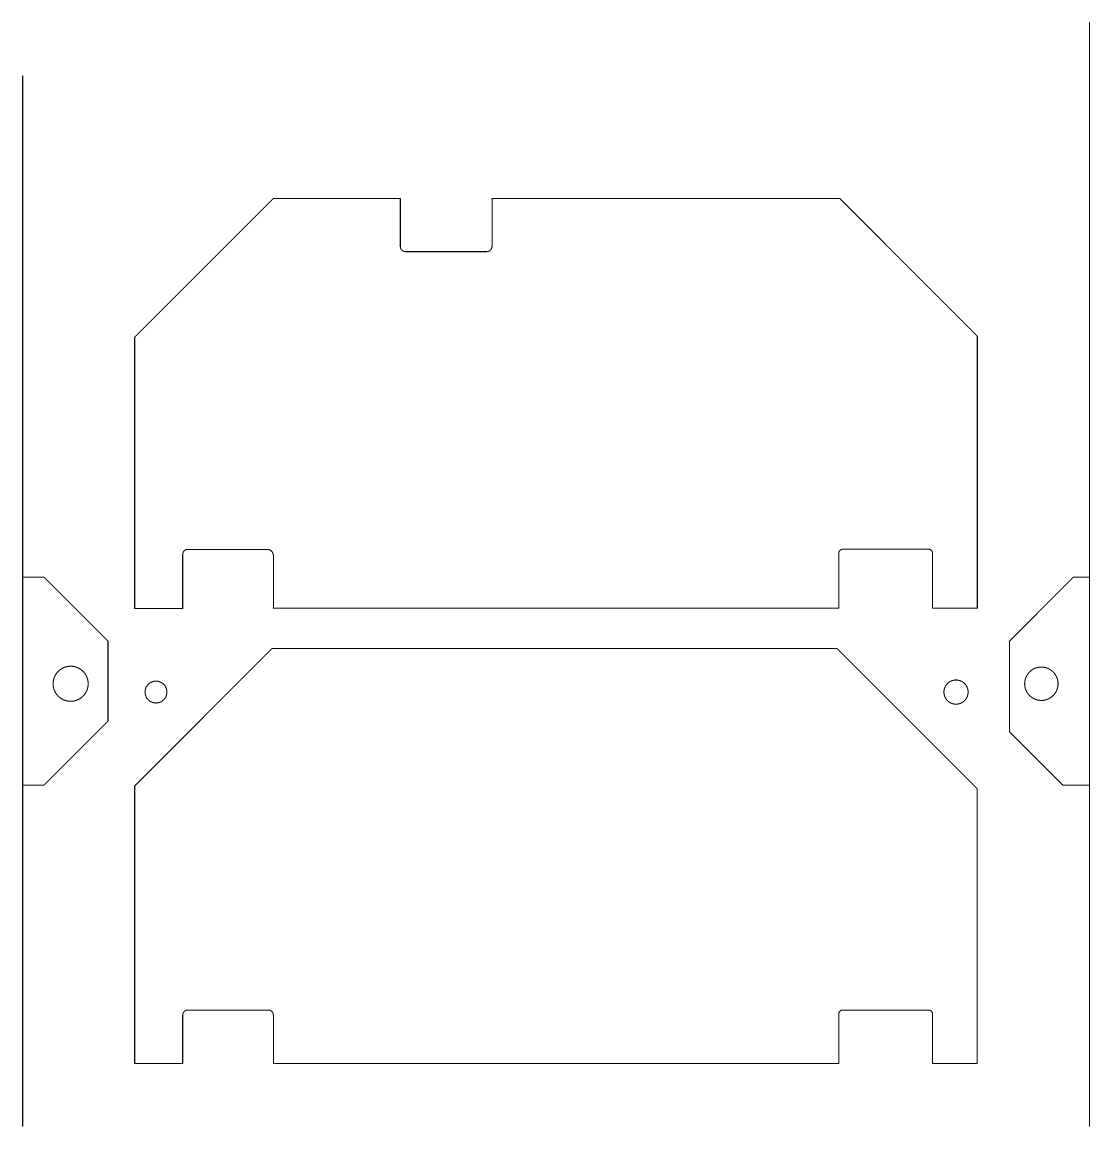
# Model space of a CAD drawing. Header units: millimetres. Extents: x 46 to 146, y 82 to 186.
import ezdxf

# ---------------------------------------------------------------- set-up
doc = ezdxf.new("R2010")
doc.units = ezdxf.units.MM
doc.layers.add('Mechanical24', color=56, linetype='Continuous')

msp = doc.modelspace()

# ---------------------------------------------------------------- linework, layer by layer
at = {"layer": 'Mechanical24', "const_width": 0.1}
for points in [[(146.33, 82.33), (146.33, 185.83)], [(46.33, 82.33), (46.33, 180.83)], [(58.33, 157.83), (69.83, 169.33)], [(69.83, 169.33), (71.13, 169.33)], [(71.13, 169.33), (81.73, 169.33)], [(81.73, 164.85), (81.73, 169.33)], [(90.33, 164.85), (90.33, 169.33)], [(90.33, 169.33), (101.03, 169.33)], [(101.03, 169.33), (112.13, 169.33)], [(112.13, 169.33), (121.63, 169.33)], [(121.63, 169.33), (122.93, 169.33)], [(122.93, 169.33), (135.82, 156.43)], [(82.23, 164.35), (89.83, 164.35)], [(56.83, 156.33), (58.33, 157.83)], [(135.82, 130.93), (135.82, 156.43)], [(56.83, 130.88), (56.83, 156.33)], [(61.33, 130.88), (61.33, 135.95)], [(61.8, 136.43), (69.25, 136.43)], [(69.83, 130.93), (69.83, 135.85)], [(122.83, 130.93), (122.83, 136.05)], [(123.23, 136.45), (131.23, 136.45)], [(131.63, 130.93), (131.63, 136.05)], [(46.33, 133.83), (48.33, 133.83)], [(48.33, 133.83), (54.33, 127.82)], [(138.83, 127.82), (144.83, 133.83)], [(144.83, 133.83), (146.33, 133.83)], [(56.83, 130.88), (61.33, 130.88)], [(69.83, 130.93), (98.13, 130.93)], [(98.13, 130.93), (121.83, 130.93)], [(121.83, 130.93), (122.83, 130.93)], [(131.63, 130.93), (135.73, 130.93)], [(135.73, 130.93), (135.82, 130.93)], [(54.33, 120.33), (54.33, 127.82)], [(138.83, 120.33), (138.83, 127.82)], [(56.83, 114.25), (69.7, 127.13)], [(69.7, 127.13), (122.68, 127.13)], [(122.68, 127.13), (135.8, 114)], [(48.33, 114.33), (54.33, 120.33)], [(138.83, 119.33), (138.83, 120.33)], [(138.83, 119.33), (143.83, 114.33)], [(46.33, 114.33), (48.33, 114.33)], [(56.83, 114.23), (56.83, 114.25)], [(56.83, 88.23), (56.83, 114.23)], [(135.8, 88.23), (135.8, 114)], [(143.83, 114.33), (146.33, 114.33)], [(61.8, 93.23), (69.35, 93.23)], [(123.2, 93.23), (131.25, 93.23)], [(61.33, 92.17), (61.33, 92.75)], [(61.33, 89.28), (61.33, 92.17)], [(69.83, 88.23), (69.83, 92.75)], [(122.83, 88.23), (122.83, 92.85)], [(131.63, 88.23), (131.63, 92.85)], [(61.33, 88.23), (61.33, 89.28)], [(56.83, 88.23), (61.33, 88.23)], [(69.83, 88.23), (122.83, 88.23)], [(131.63, 88.23), (135.23, 88.23)], [(135.23, 88.23), (135.8, 88.23)]]:
    msp.add_lwpolyline(points, dxfattribs=at)
at = {"layer": 'Mechanical24'}
for points, const_width in [([(146.3, 185.83, 1), (146.35, 185.83, 1)], 0.05), ([(146.29, 185.83, 1), (146.31, 185.83, 1)], 0.025), ([(146.29, 185.83, 1), (146.31, 185.83, 1)], 0.025), ([(146.34, 185.83, 1), (146.36, 185.83, 1)], 0.025), ([(146.34, 185.83, 1), (146.36, 185.83, 1)], 0.025), ([(46.3, 180.83, 1), (46.35, 180.83, 1)], 0.05), ([(46.29, 180.83, 1), (46.31, 180.83, 1)], 0.025), ([(46.29, 180.83, 1), (46.31, 180.83, 1)], 0.025), ([(46.34, 180.83, 1), (46.36, 180.83, 1)], 0.025), ([(46.34, 180.83, 1), (46.36, 180.83, 1)], 0.025), ([(69.8, 169.33, 1), (69.85, 169.33, 1)], 0.05), ([(69.8, 169.33, 1), (69.85, 169.33, 1)], 0.05), ([(69.79, 169.33, 1), (69.81, 169.33, 1)], 0.025), ([(69.79, 169.33, 1), (69.81, 169.33, 1)], 0.025), ([(69.79, 169.33, 1), (69.81, 169.33, 1)], 0.025), ([(69.79, 169.33, 1), (69.81, 169.33, 1)], 0.025), ([(69.84, 169.33, 1), (69.86, 169.33, 1)], 0.025), ([(69.84, 169.33, 1), (69.86, 169.33, 1)], 0.025), ([(69.84, 169.33, 1), (69.86, 169.33, 1)], 0.025), ([(69.84, 169.33, 1), (69.86, 169.33, 1)], 0.025), ([(71.1, 169.33, 1), (71.15, 169.33, 1)], 0.05), ([(71.1, 169.33, 1), (71.15, 169.33, 1)], 0.05), ([(71.09, 169.33, 1), (71.11, 169.33, 1)], 0.025), ([(71.09, 169.33, 1), (71.11, 169.33, 1)], 0.025), ([(71.09, 169.33, 1), (71.11, 169.33, 1)], 0.025), ([(71.09, 169.33, 1), (71.11, 169.33, 1)], 0.025), ([(71.14, 169.33, 1), (71.16, 169.33, 1)], 0.025), ([(71.14, 169.33, 1), (71.16, 169.33, 1)], 0.025), ([(71.14, 169.33, 1), (71.16, 169.33, 1)], 0.025), ([(71.14, 169.33, 1), (71.16, 169.33, 1)], 0.025), ([(81.7, 169.33, 1), (81.75, 169.33, 1)], 0.05), ([(81.7, 169.33, 1), (81.75, 169.33, 1)], 0.05), ([(81.69, 169.33, 1), (81.71, 169.33, 1)], 0.025), ([(81.69, 169.33, 1), (81.71, 169.33, 1)], 0.025), ([(81.69, 169.33, 1), (81.71, 169.33, 1)], 0.025), ([(81.69, 169.33, 1), (81.71, 169.33, 1)], 0.025), ([(81.74, 169.33, 1), (81.76, 169.33, 1)], 0.025), ([(81.74, 169.33, 1), (81.76, 169.33, 1)], 0.025), ([(81.74, 169.33, 1), (81.76, 169.33, 1)], 0.025), ([(81.74, 169.33, 1), (81.76, 169.33, 1)], 0.025), ([(90.3, 169.33, 1), (90.35, 169.33, 1)], 0.05), ([(90.3, 169.33, 1), (90.35, 169.33, 1)], 0.05), ([(90.29, 169.33, 1), (90.31, 169.33, 1)], 0.025), ([(90.29, 169.33, 1), (90.31, 169.33, 1)], 0.025), ([(90.29, 169.33, 1), (90.31, 169.33, 1)], 0.025), ([(90.29, 169.33, 1), (90.31, 169.33, 1)], 0.025), ([(90.34, 169.33, 1), (90.36, 169.33, 1)], 0.025), ([(90.34, 169.33, 1), (90.36, 169.33, 1)], 0.025), ([(90.34, 169.33, 1), (90.36, 169.33, 1)], 0.025), ([(90.34, 169.33, 1), (90.36, 169.33, 1)], 0.025), ([(101, 169.33, 1), (101.05, 169.33, 1)], 0.05), ([(101, 169.33, 1), (101.05, 169.33, 1)], 0.05), ([(100.99, 169.33, 1), (101.01, 169.33, 1)], 0.025), ([(100.99, 169.33, 1), (101.01, 169.33, 1)], 0.025), ([(100.99, 169.33, 1), (101.01, 169.33, 1)], 0.025), ([(100.99, 169.33, 1), (101.01, 169.33, 1)], 0.025), ([(101.04, 169.33, 1), (101.06, 169.33, 1)], 0.025), ([(101.04, 169.33, 1), (101.06, 169.33, 1)], 0.025), ([(101.04, 169.33, 1), (101.06, 169.33, 1)], 0.025), ([(101.04, 169.33, 1), (101.06, 169.33, 1)], 0.025), ([(112.1, 169.33, 1), (112.15, 169.33, 1)], 0.05), ([(112.1, 169.33, 1), (112.15, 169.33, 1)], 0.05), ([(112.09, 169.33, 1), (112.11, 169.33, 1)], 0.025), ([(112.09, 169.33, 1), (112.11, 169.33, 1)], 0.025), ([(112.09, 169.33, 1), (112.11, 169.33, 1)], 0.025), ([(112.09, 169.33, 1), (112.11, 169.33, 1)], 0.025), ([(112.14, 169.33, 1), (112.16, 169.33, 1)], 0.025), ([(112.14, 169.33, 1), (112.16, 169.33, 1)], 0.025), ([(112.14, 169.33, 1), (112.16, 169.33, 1)], 0.025), ([(112.14, 169.33, 1), (112.16, 169.33, 1)], 0.025), ([(121.6, 169.33, 1), (121.65, 169.33, 1)], 0.05), ([(121.6, 169.33, 1), (121.65, 169.33, 1)], 0.05), ([(121.59, 169.33, 1), (121.61, 169.33, 1)], 0.025), ([(121.59, 169.33, 1), (121.61, 169.33, 1)], 0.025), ([(121.59, 169.33, 1), (121.61, 169.33, 1)], 0.025), ([(121.59, 169.33, 1), (121.61, 169.33, 1)], 0.025), ([(121.64, 169.33, 1), (121.66, 169.33, 1)], 0.025), ([(121.64, 169.33, 1), (121.66, 169.33, 1)], 0.025), ([(121.64, 169.33, 1), (121.66, 169.33, 1)], 0.025), ([(121.64, 169.33, 1), (121.66, 169.33, 1)], 0.025), ([(122.9, 169.33, 1), (122.95, 169.33, 1)], 0.05), ([(122.9, 169.33, 1), (122.95, 169.33, 1)], 0.05), ([(122.89, 169.33, 1), (122.91, 169.33, 1)], 0.025), ([(122.89, 169.33, 1), (122.91, 169.33, 1)], 0.025), ([(122.89, 169.33, 1), (122.91, 169.33, 1)], 0.025), ([(122.89, 169.33, 1), (122.91, 169.33, 1)], 0.025), ([(122.94, 169.33, 1), (122.96, 169.33, 1)], 0.025), ([(122.94, 169.33, 1), (122.96, 169.33, 1)], 0.025), ([(122.94, 169.33, 1), (122.96, 169.33, 1)], 0.025), ([(122.94, 169.33, 1), (122.96, 169.33, 1)], 0.025), ([(81.7, 164.85, 1), (81.75, 164.85, 1)], 0.05), ([(81.7, 164.85, 1), (81.75, 164.85, 1)], 0.05), ([(90.3, 164.85, 1), (90.35, 164.85, 1)], 0.05), ([(90.3, 164.85, 1), (90.35, 164.85, 1)], 0.05), ([(82.2, 164.35, 1), (82.25, 164.35, 1)], 0.05), ([(82.2, 164.35, 1), (82.25, 164.35, 1)], 0.05), ([(89.8, 164.35, 1), (89.85, 164.35, 1)], 0.05), ([(89.8, 164.35, 1), (89.85, 164.35, 1)], 0.05), ([(58.3, 157.83, 1), (58.35, 157.83, 1)], 0.05), ([(58.3, 157.83, 1), (58.35, 157.83, 1)], 0.05), ([(58.29, 157.83, 1), (58.31, 157.83, 1)], 0.025), ([(58.29, 157.83, 1), (58.31, 157.83, 1)], 0.025), ([(58.29, 157.83, 1), (58.31, 157.83, 1)], 0.025), ([(58.29, 157.83, 1), (58.31, 157.83, 1)], 0.025), ([(58.34, 157.83, 1), (58.36, 157.83, 1)], 0.025), ([(58.34, 157.83, 1), (58.36, 157.83, 1)], 0.025), ([(58.34, 157.83, 1), (58.36, 157.83, 1)], 0.025), ([(58.34, 157.83, 1), (58.36, 157.83, 1)], 0.025), ([(135.8, 156.43, 1), (135.85, 156.43, 1)], 0.05), ([(135.8, 156.43, 1), (135.85, 156.43, 1)], 0.05), ([(135.79, 156.43, 1), (135.81, 156.43, 1)], 0.025), ([(135.79, 156.43, 1), (135.81, 156.43, 1)], 0.025), ([(135.79, 156.43, 1), (135.81, 156.43, 1)], 0.025), ([(135.79, 156.43, 1), (135.81, 156.43, 1)], 0.025), ([(135.84, 156.43, 1), (135.86, 156.43, 1)], 0.025), ([(135.84, 156.43, 1), (135.86, 156.43, 1)], 0.025), ([(135.84, 156.43, 1), (135.86, 156.43, 1)], 0.025), ([(135.84, 156.43, 1), (135.86, 156.43, 1)], 0.025), ([(56.8, 156.33, 1), (56.85, 156.33, 1)], 0.05), ([(56.8, 156.33, 1), (56.85, 156.33, 1)], 0.05), ([(56.79, 156.33, 1), (56.81, 156.33, 1)], 0.025), ([(56.79, 156.33, 1), (56.81, 156.33, 1)], 0.025), ([(56.79, 156.33, 1), (56.81, 156.33, 1)], 0.025), ([(56.79, 156.33, 1), (56.81, 156.33, 1)], 0.025), ([(56.84, 156.33, 1), (56.86, 156.33, 1)], 0.025), ([(56.84, 156.33, 1), (56.86, 156.33, 1)], 0.025), ([(56.84, 156.33, 1), (56.86, 156.33, 1)], 0.025), ([(56.84, 156.33, 1), (56.86, 156.33, 1)], 0.025), ([(61.3, 135.95, 1), (61.35, 135.95, 1)], 0.05), ([(61.3, 135.95, 1), (61.35, 135.95, 1)], 0.05), ([(61.78, 136.43, 1), (61.83, 136.43, 1)], 0.05), ([(61.78, 136.43, 1), (61.83, 136.43, 1)], 0.05), ([(69.23, 136.43, 1), (69.27, 136.43, 1)], 0.05), ([(69.23, 136.43, 1), (69.27, 136.43, 1)], 0.05), ([(69.8, 135.85, 1), (69.85, 135.85, 1)], 0.05), ([(69.8, 135.85, 1), (69.85, 135.85, 1)], 0.05), ([(122.8, 136.05, 1), (122.85, 136.05, 1)], 0.05), ([(122.8, 136.05, 1), (122.85, 136.05, 1)], 0.05), ([(123.2, 136.45, 1), (123.25, 136.45, 1)], 0.05), ([(123.2, 136.45, 1), (123.25, 136.45, 1)], 0.05), ([(131.2, 136.45, 1), (131.25, 136.45, 1)], 0.05), ([(131.2, 136.45, 1), (131.25, 136.45, 1)], 0.05), ([(131.6, 136.05, 1), (131.65, 136.05, 1)], 0.05), ([(131.6, 136.05, 1), (131.65, 136.05, 1)], 0.05), ([(46.3, 133.83, 1), (46.35, 133.83, 1)], 0.05), ([(46.29, 133.83, 1), (46.31, 133.83, 1)], 0.025), ([(46.29, 133.83, 1), (46.31, 133.83, 1)], 0.025), ([(46.34, 133.83, 1), (46.36, 133.83, 1)], 0.025), ([(46.34, 133.83, 1), (46.36, 133.83, 1)], 0.025), ([(48.3, 133.83, 1), (48.35, 133.83, 1)], 0.05), ([(48.3, 133.83, 1), (48.35, 133.83, 1)], 0.05), ([(48.29, 133.83, 1), (48.31, 133.83, 1)], 0.025), ([(48.29, 133.83, 1), (48.31, 133.83, 1)], 0.025), ([(48.29, 133.83, 1), (48.31, 133.83, 1)], 0.025), ([(48.29, 133.83, 1), (48.31, 133.83, 1)], 0.025), ([(48.34, 133.83, 1), (48.36, 133.83, 1)], 0.025), ([(48.34, 133.83, 1), (48.36, 133.83, 1)], 0.025), ([(48.34, 133.83, 1), (48.36, 133.83, 1)], 0.025), ([(48.34, 133.83, 1), (48.36, 133.83, 1)], 0.025), ([(144.8, 133.83, 1), (144.85, 133.83, 1)], 0.05), ([(144.8, 133.83, 1), (144.85, 133.83, 1)], 0.05), ([(144.79, 133.83, 1), (144.81, 133.83, 1)], 0.025), ([(144.79, 133.83, 1), (144.81, 133.83, 1)], 0.025), ([(144.79, 133.83, 1), (144.81, 133.83, 1)], 0.025), ([(144.79, 133.83, 1), (144.81, 133.83, 1)], 0.025), ([(144.84, 133.83, 1), (144.86, 133.83, 1)], 0.025), ([(144.84, 133.83, 1), (144.86, 133.83, 1)], 0.025), ([(144.84, 133.83, 1), (144.86, 133.83, 1)], 0.025), ([(144.84, 133.83, 1), (144.86, 133.83, 1)], 0.025), ([(146.3, 133.83, 1), (146.35, 133.83, 1)], 0.05), ([(146.29, 133.83, 1), (146.31, 133.83, 1)], 0.025), ([(146.29, 133.83, 1), (146.31, 133.83, 1)], 0.025), ([(146.34, 133.83, 1), (146.36, 133.83, 1)], 0.025), ([(146.34, 133.83, 1), (146.36, 133.83, 1)], 0.025), ([(56.8, 130.88, 1), (56.85, 130.88, 1)], 0.05), ([(56.8, 130.88, 1), (56.85, 130.88, 1)], 0.05), ([(56.79, 130.88, 1), (56.81, 130.88, 1)], 0.025), ([(56.79, 130.88, 1), (56.81, 130.88, 1)], 0.025), ([(56.79, 130.88, 1), (56.81, 130.88, 1)], 0.025), ([(56.79, 130.88, 1), (56.81, 130.88, 1)], 0.025), ([(56.84, 130.88, 1), (56.86, 130.88, 1)], 0.025), ([(56.84, 130.88, 1), (56.86, 130.88, 1)], 0.025), ([(56.84, 130.88, 1), (56.86, 130.88, 1)], 0.025), ([(56.84, 130.88, 1), (56.86, 130.88, 1)], 0.025), ([(61.3, 130.88, 1), (61.35, 130.88, 1)], 0.05), ([(61.3, 130.88, 1), (61.35, 130.88, 1)], 0.05), ([(61.29, 130.88, 1), (61.31, 130.88, 1)], 0.025), ([(61.29, 130.88, 1), (61.31, 130.88, 1)], 0.025), ([(61.29, 130.88, 1), (61.31, 130.88, 1)], 0.025), ([(61.29, 130.88, 1), (61.31, 130.88, 1)], 0.025), ([(61.34, 130.88, 1), (61.36, 130.88, 1)], 0.025), ([(61.34, 130.88, 1), (61.36, 130.88, 1)], 0.025), ([(61.34, 130.88, 1), (61.36, 130.88, 1)], 0.025), ([(61.34, 130.88, 1), (61.36, 130.88, 1)], 0.025), ([(69.8, 130.93, 1), (69.85, 130.93, 1)], 0.05), ([(69.8, 130.93, 1), (69.85, 130.93, 1)], 0.05), ([(69.79, 130.93, 1), (69.81, 130.93, 1)], 0.025), ([(69.79, 130.93, 1), (69.81, 130.93, 1)], 0.025), ([(69.79, 130.93, 1), (69.81, 130.93, 1)], 0.025), ([(69.79, 130.93, 1), (69.81, 130.93, 1)], 0.025), ([(69.84, 130.93, 1), (69.86, 130.93, 1)], 0.025), ([(69.84, 130.93, 1), (69.86, 130.93, 1)], 0.025), ([(69.84, 130.93, 1), (69.86, 130.93, 1)], 0.025), ([(69.84, 130.93, 1), (69.86, 130.93, 1)], 0.025), ([(98.1, 130.93, 1), (98.15, 130.93, 1)], 0.05), ([(98.1, 130.93, 1), (98.15, 130.93, 1)], 0.05), ([(98.09, 130.93, 1), (98.11, 130.93, 1)], 0.025), ([(98.09, 130.93, 1), (98.11, 130.93, 1)], 0.025), ([(98.09, 130.93, 1), (98.11, 130.93, 1)], 0.025), ([(98.09, 130.93, 1), (98.11, 130.93, 1)], 0.025), ([(98.14, 130.93, 1), (98.16, 130.93, 1)], 0.025), ([(98.14, 130.93, 1), (98.16, 130.93, 1)], 0.025), ([(98.14, 130.93, 1), (98.16, 130.93, 1)], 0.025), ([(98.14, 130.93, 1), (98.16, 130.93, 1)], 0.025), ([(121.8, 130.93, 1), (121.85, 130.93, 1)], 0.05), ([(121.8, 130.93, 1), (121.85, 130.93, 1)], 0.05), ([(121.79, 130.93, 1), (121.81, 130.93, 1)], 0.025), ([(121.79, 130.93, 1), (121.81, 130.93, 1)], 0.025), ([(121.79, 130.93, 1), (121.81, 130.93, 1)], 0.025), ([(121.79, 130.93, 1), (121.81, 130.93, 1)], 0.025), ([(121.84, 130.93, 1), (121.86, 130.93, 1)], 0.025), ([(121.84, 130.93, 1), (121.86, 130.93, 1)], 0.025), ([(121.84, 130.93, 1), (121.86, 130.93, 1)], 0.025), ([(121.84, 130.93, 1), (121.86, 130.93, 1)], 0.025), ([(122.8, 130.93, 1), (122.85, 130.93, 1)], 0.05), ([(122.8, 130.93, 1), (122.85, 130.93, 1)], 0.05), ([(122.79, 130.93, 1), (122.81, 130.93, 1)], 0.025), ([(122.79, 130.93, 1), (122.81, 130.93, 1)], 0.025), ([(122.79, 130.93, 1), (122.81, 130.93, 1)], 0.025), ([(122.79, 130.93, 1), (122.81, 130.93, 1)], 0.025), ([(122.84, 130.93, 1), (122.86, 130.93, 1)], 0.025), ([(122.84, 130.93, 1), (122.86, 130.93, 1)], 0.025), ([(122.84, 130.93, 1), (122.86, 130.93, 1)], 0.025), ([(122.84, 130.93, 1), (122.86, 130.93, 1)], 0.025), ([(131.6, 130.93, 1), (131.65, 130.93, 1)], 0.05), ([(131.6, 130.93, 1), (131.65, 130.93, 1)], 0.05), ([(131.59, 130.93, 1), (131.61, 130.93, 1)], 0.025), ([(131.59, 130.93, 1), (131.61, 130.93, 1)], 0.025), ([(131.59, 130.93, 1), (131.61, 130.93, 1)], 0.025), ([(131.59, 130.93, 1), (131.61, 130.93, 1)], 0.025), ([(131.64, 130.93, 1), (131.66, 130.93, 1)], 0.025), ([(131.64, 130.93, 1), (131.66, 130.93, 1)], 0.025), ([(131.64, 130.93, 1), (131.66, 130.93, 1)], 0.025), ([(131.64, 130.93, 1), (131.66, 130.93, 1)], 0.025), ([(135.7, 130.93, 1), (135.75, 130.93, 1)], 0.05), ([(135.7, 130.93, 1), (135.75, 130.93, 1)], 0.05), ([(135.69, 130.93, 1), (135.71, 130.93, 1)], 0.025), ([(135.69, 130.93, 1), (135.71, 130.93, 1)], 0.025), ([(135.69, 130.93, 1), (135.71, 130.93, 1)], 0.025), ([(135.69, 130.93, 1), (135.71, 130.93, 1)], 0.025), ([(135.74, 130.93, 1), (135.76, 130.93, 1)], 0.025), ([(135.74, 130.93, 1), (135.76, 130.93, 1)], 0.025), ([(135.74, 130.93, 1), (135.76, 130.93, 1)], 0.025), ([(135.74, 130.93, 1), (135.76, 130.93, 1)], 0.025), ([(135.8, 130.93, 1), (135.85, 130.93, 1)], 0.05), ([(135.8, 130.93, 1), (135.85, 130.93, 1)], 0.05), ([(135.79, 130.93, 1), (135.81, 130.93, 1)], 0.025), ([(135.79, 130.93, 1), (135.81, 130.93, 1)], 0.025), ([(135.79, 130.93, 1), (135.81, 130.93, 1)], 0.025), ([(135.79, 130.93, 1), (135.81, 130.93, 1)], 0.025), ([(135.84, 130.93, 1), (135.86, 130.93, 1)], 0.025), ([(135.84, 130.93, 1), (135.86, 130.93, 1)], 0.025), ([(135.84, 130.93, 1), (135.86, 130.93, 1)], 0.025), ([(135.84, 130.93, 1), (135.86, 130.93, 1)], 0.025), ([(54.3, 127.82, 1), (54.35, 127.82, 1)], 0.05), ([(54.3, 127.82, 1), (54.35, 127.82, 1)], 0.05), ([(54.29, 127.82, 1), (54.31, 127.82, 1)], 0.025), ([(54.29, 127.82, 1), (54.31, 127.82, 1)], 0.025), ([(54.29, 127.82, 1), (54.31, 127.82, 1)], 0.025), ([(54.29, 127.82, 1), (54.31, 127.82, 1)], 0.025), ([(54.34, 127.82, 1), (54.36, 127.82, 1)], 0.025), ([(54.34, 127.82, 1), (54.36, 127.82, 1)], 0.025), ([(54.34, 127.82, 1), (54.36, 127.82, 1)], 0.025), ([(54.34, 127.82, 1), (54.36, 127.82, 1)], 0.025), ([(138.8, 127.82, 1), (138.85, 127.82, 1)], 0.05), ([(138.8, 127.82, 1), (138.85, 127.82, 1)], 0.05), ([(138.79, 127.82, 1), (138.81, 127.82, 1)], 0.025), ([(138.79, 127.82, 1), (138.81, 127.82, 1)], 0.025), ([(138.79, 127.82, 1), (138.81, 127.82, 1)], 0.025), ([(138.79, 127.82, 1), (138.81, 127.82, 1)], 0.025), ([(138.84, 127.82, 1), (138.86, 127.82, 1)], 0.025), ([(138.84, 127.82, 1), (138.86, 127.82, 1)], 0.025), ([(138.84, 127.82, 1), (138.86, 127.82, 1)], 0.025), ([(138.84, 127.82, 1), (138.86, 127.82, 1)], 0.025), ([(69.68, 127.13, 1), (69.72, 127.13, 1)], 0.05), ([(69.68, 127.13, 1), (69.72, 127.13, 1)], 0.05), ([(69.66, 127.13, 1), (69.69, 127.13, 1)], 0.025), ([(69.66, 127.13, 1), (69.69, 127.13, 1)], 0.025), ([(69.66, 127.13, 1), (69.69, 127.13, 1)], 0.025), ([(69.66, 127.13, 1), (69.69, 127.13, 1)], 0.025), ([(69.71, 127.13, 1), (69.74, 127.13, 1)], 0.025), ([(69.71, 127.13, 1), (69.74, 127.13, 1)], 0.025), ([(69.71, 127.13, 1), (69.74, 127.13, 1)], 0.025), ([(69.71, 127.13, 1), (69.74, 127.13, 1)], 0.025), ([(122.65, 127.13, 1), (122.7, 127.13, 1)], 0.05), ([(122.65, 127.13, 1), (122.7, 127.13, 1)], 0.05), ([(122.64, 127.13, 1), (122.66, 127.13, 1)], 0.025), ([(122.64, 127.13, 1), (122.66, 127.13, 1)], 0.025), ([(122.64, 127.13, 1), (122.66, 127.13, 1)], 0.025), ([(122.64, 127.13, 1), (122.66, 127.13, 1)], 0.025), ([(122.69, 127.13, 1), (122.71, 127.13, 1)], 0.025), ([(122.69, 127.13, 1), (122.71, 127.13, 1)], 0.025), ([(122.69, 127.13, 1), (122.71, 127.13, 1)], 0.025), ([(122.69, 127.13, 1), (122.71, 127.13, 1)], 0.025), ([(52.47, 123.83, 1), (49.18, 123.83, 1)], 0.1), ([(143.39, 123.83, 1), (140.26, 123.83, 1)], 0.1), ([(49.16, 123.83, 1), (49.21, 123.83, 1)], 0.05), ([(52.44, 123.83, 1), (52.49, 123.83, 1)], 0.05), ([(59.85, 123.05, 1), (57.8, 123.05, 1)], 0.1), ([(134.96, 123.05, 1), (132.69, 123.05, 1)], 0.1), ([(140.23, 123.83, 1), (140.28, 123.83, 1)], 0.05), ([(143.37, 123.83, 1), (143.42, 123.83, 1)], 0.05), ([(57.77, 123.05, 1), (57.82, 123.05, 1)], 0.05), ([(59.83, 123.05, 1), (59.88, 123.05, 1)], 0.05), ([(132.67, 123.05, 1), (132.72, 123.05, 1)], 0.05), ([(134.93, 123.05, 1), (134.98, 123.05, 1)], 0.05), ([(54.3, 120.33, 1), (54.35, 120.33, 1)], 0.05), ([(54.3, 120.33, 1), (54.35, 120.33, 1)], 0.05), ([(54.29, 120.33, 1), (54.31, 120.33, 1)], 0.025), ([(54.29, 120.33, 1), (54.31, 120.33, 1)], 0.025), ([(54.29, 120.33, 1), (54.31, 120.33, 1)], 0.025), ([(54.29, 120.33, 1), (54.31, 120.33, 1)], 0.025), ([(54.34, 120.33, 1), (54.36, 120.33, 1)], 0.025), ([(54.34, 120.33, 1), (54.36, 120.33, 1)], 0.025), ([(54.34, 120.33, 1), (54.36, 120.33, 1)], 0.025), ([(54.34, 120.33, 1), (54.36, 120.33, 1)], 0.025), ([(138.8, 120.33, 1), (138.85, 120.33, 1)], 0.05), ([(138.8, 120.33, 1), (138.85, 120.33, 1)], 0.05), ([(138.79, 120.33, 1), (138.81, 120.33, 1)], 0.025), ([(138.79, 120.33, 1), (138.81, 120.33, 1)], 0.025), ([(138.79, 120.33, 1), (138.81, 120.33, 1)], 0.025), ([(138.79, 120.33, 1), (138.81, 120.33, 1)], 0.025), ([(138.84, 120.33, 1), (138.86, 120.33, 1)], 0.025), ([(138.84, 120.33, 1), (138.86, 120.33, 1)], 0.025), ([(138.84, 120.33, 1), (138.86, 120.33, 1)], 0.025), ([(138.84, 120.33, 1), (138.86, 120.33, 1)], 0.025), ([(138.8, 119.33, 1), (138.85, 119.33, 1)], 0.05), ([(138.8, 119.33, 1), (138.85, 119.33, 1)], 0.05), ([(138.79, 119.33, 1), (138.81, 119.33, 1)], 0.025), ([(138.79, 119.33, 1), (138.81, 119.33, 1)], 0.025), ([(138.79, 119.33, 1), (138.81, 119.33, 1)], 0.025), ([(138.79, 119.33, 1), (138.81, 119.33, 1)], 0.025), ([(138.84, 119.33, 1), (138.86, 119.33, 1)], 0.025), ([(138.84, 119.33, 1), (138.86, 119.33, 1)], 0.025), ([(138.84, 119.33, 1), (138.86, 119.33, 1)], 0.025), ([(138.84, 119.33, 1), (138.86, 119.33, 1)], 0.025), ([(46.3, 114.33, 1), (46.35, 114.33, 1)], 0.05), ([(46.29, 114.33, 1), (46.31, 114.33, 1)], 0.025), ([(46.29, 114.33, 1), (46.31, 114.33, 1)], 0.025), ([(46.34, 114.33, 1), (46.36, 114.33, 1)], 0.025), ([(46.34, 114.33, 1), (46.36, 114.33, 1)], 0.025), ([(48.3, 114.33, 1), (48.35, 114.33, 1)], 0.05), ([(48.3, 114.33, 1), (48.35, 114.33, 1)], 0.05), ([(48.29, 114.33, 1), (48.31, 114.33, 1)], 0.025), ([(48.29, 114.33, 1), (48.31, 114.33, 1)], 0.025), ([(48.29, 114.33, 1), (48.31, 114.33, 1)], 0.025), ([(48.29, 114.33, 1), (48.31, 114.33, 1)], 0.025), ([(48.34, 114.33, 1), (48.36, 114.33, 1)], 0.025), ([(48.34, 114.33, 1), (48.36, 114.33, 1)], 0.025), ([(48.34, 114.33, 1), (48.36, 114.33, 1)], 0.025), ([(48.34, 114.33, 1), (48.36, 114.33, 1)], 0.025), ([(56.8, 114.25, 1), (56.85, 114.25, 1)], 0.05), ([(56.8, 114.25, 1), (56.85, 114.25, 1)], 0.05), ([(56.8, 114.23, 1), (56.85, 114.23, 1)], 0.05), ([(56.8, 114.23, 1), (56.85, 114.23, 1)], 0.05), ([(56.79, 114.25, 1), (56.81, 114.25, 1)], 0.025), ([(56.79, 114.25, 1), (56.81, 114.25, 1)], 0.025), ([(56.79, 114.25, 1), (56.81, 114.25, 1)], 0.025), ([(56.79, 114.25, 1), (56.81, 114.25, 1)], 0.025), ([(56.79, 114.23, 1), (56.81, 114.23, 1)], 0.025), ([(56.79, 114.23, 1), (56.81, 114.23, 1)], 0.025), ([(56.79, 114.23, 1), (56.81, 114.23, 1)], 0.025), ([(56.79, 114.23, 1), (56.81, 114.23, 1)], 0.025), ([(56.84, 114.25, 1), (56.86, 114.25, 1)], 0.025), ([(56.84, 114.25, 1), (56.86, 114.25, 1)], 0.025), ([(56.84, 114.25, 1), (56.86, 114.25, 1)], 0.025), ([(56.84, 114.25, 1), (56.86, 114.25, 1)], 0.025), ([(56.84, 114.23, 1), (56.86, 114.23, 1)], 0.025), ([(56.84, 114.23, 1), (56.86, 114.23, 1)], 0.025), ([(56.84, 114.23, 1), (56.86, 114.23, 1)], 0.025), ([(56.84, 114.23, 1), (56.86, 114.23, 1)], 0.025), ([(135.78, 114, 1), (135.82, 114, 1)], 0.05), ([(135.78, 114, 1), (135.82, 114, 1)], 0.05), ([(135.76, 114, 1), (135.79, 114, 1)], 0.025), ([(135.76, 114, 1), (135.79, 114, 1)], 0.025), ([(135.76, 114, 1), (135.79, 114, 1)], 0.025), ([(135.76, 114, 1), (135.79, 114, 1)], 0.025), ([(135.81, 114, 1), (135.84, 114, 1)], 0.025), ([(135.81, 114, 1), (135.84, 114, 1)], 0.025), ([(135.81, 114, 1), (135.84, 114, 1)], 0.025), ([(135.81, 114, 1), (135.84, 114, 1)], 0.025), ([(143.8, 114.33, 1), (143.85, 114.33, 1)], 0.05), ([(143.8, 114.33, 1), (143.85, 114.33, 1)], 0.05), ([(143.79, 114.33, 1), (143.81, 114.33, 1)], 0.025), ([(143.79, 114.33, 1), (143.81, 114.33, 1)], 0.025), ([(143.79, 114.33, 1), (143.81, 114.33, 1)], 0.025), ([(143.79, 114.33, 1), (143.81, 114.33, 1)], 0.025), ([(143.84, 114.33, 1), (143.86, 114.33, 1)], 0.025), ([(143.84, 114.33, 1), (143.86, 114.33, 1)], 0.025), ([(143.84, 114.33, 1), (143.86, 114.33, 1)], 0.025), ([(143.84, 114.33, 1), (143.86, 114.33, 1)], 0.025), ([(146.3, 114.33, 1), (146.35, 114.33, 1)], 0.05), ([(146.29, 114.33, 1), (146.31, 114.33, 1)], 0.025), ([(146.29, 114.33, 1), (146.31, 114.33, 1)], 0.025), ([(146.34, 114.33, 1), (146.36, 114.33, 1)], 0.025), ([(146.34, 114.33, 1), (146.36, 114.33, 1)], 0.025), ([(61.78, 93.23, 1), (61.83, 93.23, 1)], 0.05), ([(61.78, 93.23, 1), (61.83, 93.23, 1)], 0.05), ([(69.33, 93.23, 1), (69.37, 93.23, 1)], 0.05), ([(69.33, 93.23, 1), (69.37, 93.23, 1)], 0.05), ([(123.18, 93.23, 1), (123.23, 93.23, 1)], 0.05), ([(123.18, 93.23, 1), (123.23, 93.23, 1)], 0.05), ([(131.23, 93.23, 1), (131.28, 93.23, 1)], 0.05), ([(131.23, 93.23, 1), (131.28, 93.23, 1)], 0.05), ([(61.3, 92.75, 1), (61.35, 92.75, 1)], 0.05), ([(61.3, 92.75, 1), (61.35, 92.75, 1)], 0.05), ([(61.3, 92.17, 1), (61.35, 92.17, 1)], 0.05), ([(61.3, 92.17, 1), (61.35, 92.17, 1)], 0.05), ([(69.8, 92.75, 1), (69.85, 92.75, 1)], 0.05), ([(69.8, 92.75, 1), (69.85, 92.75, 1)], 0.05), ([(122.8, 92.85, 1), (122.85, 92.85, 1)], 0.05), ([(122.8, 92.85, 1), (122.85, 92.85, 1)], 0.05), ([(131.6, 92.85, 1), (131.65, 92.85, 1)], 0.05), ([(131.6, 92.85, 1), (131.65, 92.85, 1)], 0.05), ([(61.29, 92.17, 1), (61.31, 92.17, 1)], 0.025), ([(61.29, 92.17, 1), (61.31, 92.17, 1)], 0.025), ([(61.29, 92.17, 1), (61.31, 92.17, 1)], 0.025), ([(61.29, 92.17, 1), (61.31, 92.17, 1)], 0.025), ([(61.34, 92.17, 1), (61.36, 92.17, 1)], 0.025), ([(61.34, 92.17, 1), (61.36, 92.17, 1)], 0.025), ([(61.34, 92.17, 1), (61.36, 92.17, 1)], 0.025), ([(61.34, 92.17, 1), (61.36, 92.17, 1)], 0.025), ([(61.3, 89.28, 1), (61.35, 89.28, 1)], 0.05), ([(61.3, 89.28, 1), (61.35, 89.28, 1)], 0.05), ([(61.29, 89.28, 1), (61.31, 89.28, 1)], 0.025), ([(61.29, 89.28, 1), (61.31, 89.28, 1)], 0.025), ([(61.29, 89.28, 1), (61.31, 89.28, 1)], 0.025), ([(61.29, 89.28, 1), (61.31, 89.28, 1)], 0.025), ([(61.34, 89.28, 1), (61.36, 89.28, 1)], 0.025), ([(61.34, 89.28, 1), (61.36, 89.28, 1)], 0.025), ([(61.34, 89.28, 1), (61.36, 89.28, 1)], 0.025), ([(61.34, 89.28, 1), (61.36, 89.28, 1)], 0.025), ([(56.8, 88.23, 1), (56.85, 88.23, 1)], 0.05), ([(56.8, 88.23, 1), (56.85, 88.23, 1)], 0.05), ([(56.79, 88.23, 1), (56.81, 88.23, 1)], 0.025), ([(56.79, 88.23, 1), (56.81, 88.23, 1)], 0.025), ([(56.79, 88.23, 1), (56.81, 88.23, 1)], 0.025), ([(56.79, 88.23, 1), (56.81, 88.23, 1)], 0.025), ([(56.84, 88.23, 1), (56.86, 88.23, 1)], 0.025), ([(56.84, 88.23, 1), (56.86, 88.23, 1)], 0.025), ([(56.84, 88.23, 1), (56.86, 88.23, 1)], 0.025), ([(56.84, 88.23, 1), (56.86, 88.23, 1)], 0.025), ([(61.3, 88.23, 1), (61.35, 88.23, 1)], 0.05), ([(61.3, 88.23, 1), (61.35, 88.23, 1)], 0.05), ([(61.29, 88.23, 1), (61.31, 88.23, 1)], 0.025), ([(61.29, 88.23, 1), (61.31, 88.23, 1)], 0.025), ([(61.29, 88.23, 1), (61.31, 88.23, 1)], 0.025), ([(61.29, 88.23, 1), (61.31, 88.23, 1)], 0.025), ([(61.34, 88.23, 1), (61.36, 88.23, 1)], 0.025), ([(61.34, 88.23, 1), (61.36, 88.23, 1)], 0.025), ([(61.34, 88.23, 1), (61.36, 88.23, 1)], 0.025), ([(61.34, 88.23, 1), (61.36, 88.23, 1)], 0.025), ([(69.8, 88.23, 1), (69.85, 88.23, 1)], 0.05), ([(69.8, 88.23, 1), (69.85, 88.23, 1)], 0.05), ([(69.79, 88.23, 1), (69.81, 88.23, 1)], 0.025), ([(69.79, 88.23, 1), (69.81, 88.23, 1)], 0.025), ([(69.79, 88.23, 1), (69.81, 88.23, 1)], 0.025), ([(69.79, 88.23, 1), (69.81, 88.23, 1)], 0.025), ([(69.84, 88.23, 1), (69.86, 88.23, 1)], 0.025), ([(69.84, 88.23, 1), (69.86, 88.23, 1)], 0.025), ([(69.84, 88.23, 1), (69.86, 88.23, 1)], 0.025), ([(69.84, 88.23, 1), (69.86, 88.23, 1)], 0.025), ([(122.8, 88.23, 1), (122.85, 88.23, 1)], 0.05), ([(122.8, 88.23, 1), (122.85, 88.23, 1)], 0.05), ([(122.79, 88.23, 1), (122.81, 88.23, 1)], 0.025), ([(122.79, 88.23, 1), (122.81, 88.23, 1)], 0.025), ([(122.79, 88.23, 1), (122.81, 88.23, 1)], 0.025), ([(122.79, 88.23, 1), (122.81, 88.23, 1)], 0.025), ([(122.84, 88.23, 1), (122.86, 88.23, 1)], 0.025), ([(122.84, 88.23, 1), (122.86, 88.23, 1)], 0.025), ([(122.84, 88.23, 1), (122.86, 88.23, 1)], 0.025), ([(122.84, 88.23, 1), (122.86, 88.23, 1)], 0.025), ([(131.6, 88.23, 1), (131.65, 88.23, 1)], 0.05), ([(131.6, 88.23, 1), (131.65, 88.23, 1)], 0.05), ([(131.59, 88.23, 1), (131.61, 88.23, 1)], 0.025), ([(131.59, 88.23, 1), (131.61, 88.23, 1)], 0.025), ([(131.59, 88.23, 1), (131.61, 88.23, 1)], 0.025), ([(131.59, 88.23, 1), (131.61, 88.23, 1)], 0.025), ([(131.64, 88.23, 1), (131.66, 88.23, 1)], 0.025), ([(131.64, 88.23, 1), (131.66, 88.23, 1)], 0.025), ([(131.64, 88.23, 1), (131.66, 88.23, 1)], 0.025), ([(131.64, 88.23, 1), (131.66, 88.23, 1)], 0.025), ([(135.2, 88.23, 1), (135.25, 88.23, 1)], 0.05), ([(135.2, 88.23, 1), (135.25, 88.23, 1)], 0.05), ([(135.19, 88.23, 1), (135.21, 88.23, 1)], 0.025), ([(135.19, 88.23, 1), (135.21, 88.23, 1)], 0.025), ([(135.19, 88.23, 1), (135.21, 88.23, 1)], 0.025), ([(135.19, 88.23, 1), (135.21, 88.23, 1)], 0.025), ([(135.24, 88.23, 1), (135.26, 88.23, 1)], 0.025), ([(135.24, 88.23, 1), (135.26, 88.23, 1)], 0.025), ([(135.24, 88.23, 1), (135.26, 88.23, 1)], 0.025), ([(135.24, 88.23, 1), (135.26, 88.23, 1)], 0.025), ([(135.78, 88.23, 1), (135.82, 88.23, 1)], 0.05), ([(135.78, 88.23, 1), (135.82, 88.23, 1)], 0.05), ([(135.76, 88.23, 1), (135.79, 88.23, 1)], 0.025), ([(135.76, 88.23, 1), (135.79, 88.23, 1)], 0.025), ([(135.76, 88.23, 1), (135.79, 88.23, 1)], 0.025), ([(135.76, 88.23, 1), (135.79, 88.23, 1)], 0.025), ([(135.81, 88.23, 1), (135.84, 88.23, 1)], 0.025), ([(135.81, 88.23, 1), (135.84, 88.23, 1)], 0.025), ([(135.81, 88.23, 1), (135.84, 88.23, 1)], 0.025), ([(135.81, 88.23, 1), (135.84, 88.23, 1)], 0.025), ([(46.3, 82.33, 1), (46.35, 82.33, 1)], 0.05), ([(146.3, 82.33, 1), (146.35, 82.33, 1)], 0.05)]:
    msp.add_lwpolyline(points, format="xyb", close=True, dxfattribs=dict(at, const_width=const_width))
for points, const_width in [([(146.3, 185.83, -1), (146.35, 185.83)], 0.05), ([(146.35, 185.83, -1), (146.3, 185.83)], 0.05), ([(46.3, 180.83, -1), (46.35, 180.83)], 0.05), ([(46.35, 180.83, -1), (46.3, 180.83)], 0.05), ([(69.8, 169.33, -1), (69.85, 169.33)], 0.05), ([(69.8, 169.33, -1), (69.85, 169.33)], 0.05), ([(69.85, 169.33, -1), (69.8, 169.33)], 0.05), ([(69.85, 169.33, -1), (69.8, 169.33)], 0.05), ([(71.1, 169.33, -1), (71.15, 169.33)], 0.05), ([(71.1, 169.33, -1), (71.15, 169.33)], 0.05), ([(71.15, 169.33, -1), (71.1, 169.33)], 0.05), ([(71.15, 169.33, -1), (71.1, 169.33)], 0.05), ([(81.7, 169.33, -1), (81.75, 169.33)], 0.05), ([(81.7, 169.33, -1), (81.75, 169.33)], 0.05), ([(81.75, 169.33, -1), (81.7, 169.33)], 0.05), ([(81.75, 169.33, -1), (81.7, 169.33)], 0.05), ([(90.3, 169.33, -1), (90.35, 169.33)], 0.05), ([(90.3, 169.33, -1), (90.35, 169.33)], 0.05), ([(90.35, 169.33, -1), (90.3, 169.33)], 0.05), ([(90.35, 169.33, -1), (90.3, 169.33)], 0.05), ([(101, 169.33, -1), (101.05, 169.33)], 0.05), ([(101, 169.33, -1), (101.05, 169.33)], 0.05), ([(101.05, 169.33, -1), (101, 169.33)], 0.05), ([(101.05, 169.33, -1), (101, 169.33)], 0.05), ([(112.1, 169.33, -1), (112.15, 169.33)], 0.05), ([(112.1, 169.33, -1), (112.15, 169.33)], 0.05), ([(112.15, 169.33, -1), (112.1, 169.33)], 0.05), ([(112.15, 169.33, -1), (112.1, 169.33)], 0.05), ([(121.6, 169.33, -1), (121.65, 169.33)], 0.05), ([(121.6, 169.33, -1), (121.65, 169.33)], 0.05), ([(121.65, 169.33, -1), (121.6, 169.33)], 0.05), ([(121.65, 169.33, -1), (121.6, 169.33)], 0.05), ([(122.9, 169.33, -1), (122.95, 169.33)], 0.05), ([(122.9, 169.33, -1), (122.95, 169.33)], 0.05), ([(122.95, 169.33, -1), (122.9, 169.33)], 0.05), ([(122.95, 169.33, -1), (122.9, 169.33)], 0.05), ([(82.23, 164.35, -0.414214), (81.73, 164.85)], 0.1), ([(90.33, 164.85, -0.414214), (89.83, 164.35)], 0.1), ([(58.3, 157.83, -1), (58.35, 157.83)], 0.05), ([(58.3, 157.83, -1), (58.35, 157.83)], 0.05), ([(58.35, 157.83, -1), (58.3, 157.83)], 0.05), ([(58.35, 157.83, -1), (58.3, 157.83)], 0.05), ([(135.8, 156.43, -1), (135.85, 156.43)], 0.05), ([(135.8, 156.43, -1), (135.85, 156.43)], 0.05), ([(135.85, 156.43, -1), (135.8, 156.43)], 0.05), ([(135.85, 156.43, -1), (135.8, 156.43)], 0.05), ([(56.8, 156.33, -1), (56.85, 156.33)], 0.05), ([(56.8, 156.33, -1), (56.85, 156.33)], 0.05), ([(56.85, 156.33, -1), (56.8, 156.33)], 0.05), ([(56.85, 156.33, -1), (56.8, 156.33)], 0.05), ([(61.33, 135.95, -0.414214), (61.8, 136.43)], 0.1), ([(69.25, 136.43, -0.414214), (69.83, 135.85)], 0.1), ([(122.83, 136.05, -0.414214), (123.23, 136.45)], 0.1), ([(131.23, 136.45, -0.414214), (131.63, 136.05)], 0.1), ([(46.3, 133.83, -1), (46.35, 133.83)], 0.05), ([(46.35, 133.83, -1), (46.3, 133.83)], 0.05), ([(48.3, 133.83, -1), (48.35, 133.83)], 0.05), ([(48.3, 133.83, -1), (48.35, 133.83)], 0.05), ([(48.35, 133.83, -1), (48.3, 133.83)], 0.05), ([(48.35, 133.83, -1), (48.3, 133.83)], 0.05), ([(144.8, 133.83, -1), (144.85, 133.83)], 0.05), ([(144.8, 133.83, -1), (144.85, 133.83)], 0.05), ([(144.85, 133.83, -1), (144.8, 133.83)], 0.05), ([(144.85, 133.83, -1), (144.8, 133.83)], 0.05), ([(146.3, 133.83, -1), (146.35, 133.83)], 0.05), ([(146.35, 133.83, -1), (146.3, 133.83)], 0.05), ([(56.8, 130.88, -1), (56.85, 130.88)], 0.05), ([(56.8, 130.88, -1), (56.85, 130.88)], 0.05), ([(56.85, 130.88, -1), (56.8, 130.88)], 0.05), ([(56.85, 130.88, -1), (56.8, 130.88)], 0.05), ([(61.3, 130.88, -1), (61.35, 130.88)], 0.05), ([(61.3, 130.88, -1), (61.35, 130.88)], 0.05), ([(61.35, 130.88, -1), (61.3, 130.88)], 0.05), ([(61.35, 130.88, -1), (61.3, 130.88)], 0.05), ([(69.8, 130.93, -1), (69.85, 130.93)], 0.05), ([(69.8, 130.93, -1), (69.85, 130.93)], 0.05), ([(69.85, 130.93, -1), (69.8, 130.93)], 0.05), ([(69.85, 130.93, -1), (69.8, 130.93)], 0.05), ([(98.1, 130.93, -1), (98.15, 130.93)], 0.05), ([(98.1, 130.93, -1), (98.15, 130.93)], 0.05), ([(98.15, 130.93, -1), (98.1, 130.93)], 0.05), ([(98.15, 130.93, -1), (98.1, 130.93)], 0.05), ([(121.8, 130.93, -1), (121.85, 130.93)], 0.05), ([(121.8, 130.93, -1), (121.85, 130.93)], 0.05), ([(121.85, 130.93, -1), (121.8, 130.93)], 0.05), ([(121.85, 130.93, -1), (121.8, 130.93)], 0.05), ([(122.8, 130.93, -1), (122.85, 130.93)], 0.05), ([(122.8, 130.93, -1), (122.85, 130.93)], 0.05), ([(122.85, 130.93, -1), (122.8, 130.93)], 0.05), ([(122.85, 130.93, -1), (122.8, 130.93)], 0.05), ([(131.6, 130.93, -1), (131.65, 130.93)], 0.05), ([(131.6, 130.93, -1), (131.65, 130.93)], 0.05), ([(131.65, 130.93, -1), (131.6, 130.93)], 0.05), ([(131.65, 130.93, -1), (131.6, 130.93)], 0.05), ([(135.7, 130.93, -1), (135.75, 130.93)], 0.05), ([(135.7, 130.93, -1), (135.75, 130.93)], 0.05), ([(135.75, 130.93, -1), (135.7, 130.93)], 0.05), ([(135.75, 130.93, -1), (135.7, 130.93)], 0.05), ([(135.8, 130.93, -1), (135.85, 130.93)], 0.05), ([(135.8, 130.93, -1), (135.85, 130.93)], 0.05), ([(135.85, 130.93, -1), (135.8, 130.93)], 0.05), ([(135.85, 130.93, -1), (135.8, 130.93)], 0.05), ([(54.3, 127.82, -1), (54.35, 127.82)], 0.05), ([(54.3, 127.82, -1), (54.35, 127.82)], 0.05), ([(54.35, 127.82, -1), (54.3, 127.82)], 0.05), ([(54.35, 127.82, -1), (54.3, 127.82)], 0.05), ([(138.8, 127.82, -1), (138.85, 127.82)], 0.05), ([(138.8, 127.82, -1), (138.85, 127.82)], 0.05), ([(138.85, 127.82, -1), (138.8, 127.82)], 0.05), ([(138.85, 127.82, -1), (138.8, 127.82)], 0.05), ([(69.68, 127.13, -1), (69.72, 127.13)], 0.05), ([(69.68, 127.13, -1), (69.72, 127.13)], 0.05), ([(69.72, 127.13, -1), (69.68, 127.13)], 0.05), ([(69.72, 127.13, -1), (69.68, 127.13)], 0.05), ([(122.65, 127.13, -1), (122.7, 127.13)], 0.05), ([(122.65, 127.13, -1), (122.7, 127.13)], 0.05), ([(122.7, 127.13, -1), (122.65, 127.13)], 0.05), ([(122.7, 127.13, -1), (122.65, 127.13)], 0.05), ([(54.3, 120.33, -1), (54.35, 120.33)], 0.05), ([(54.3, 120.33, -1), (54.35, 120.33)], 0.05), ([(54.35, 120.33, -1), (54.3, 120.33)], 0.05), ([(54.35, 120.33, -1), (54.3, 120.33)], 0.05), ([(138.8, 120.33, -1), (138.85, 120.33)], 0.05), ([(138.8, 120.33, -1), (138.85, 120.33)], 0.05), ([(138.85, 120.33, -1), (138.8, 120.33)], 0.05), ([(138.85, 120.33, -1), (138.8, 120.33)], 0.05), ([(138.8, 119.33, -1), (138.85, 119.33)], 0.05), ([(138.8, 119.33, -1), (138.85, 119.33)], 0.05), ([(138.85, 119.33, -1), (138.8, 119.33)], 0.05), ([(138.85, 119.33, -1), (138.8, 119.33)], 0.05), ([(46.3, 114.33, -1), (46.35, 114.33)], 0.05), ([(46.35, 114.33, -1), (46.3, 114.33)], 0.05), ([(48.3, 114.33, -1), (48.35, 114.33)], 0.05), ([(48.3, 114.33, -1), (48.35, 114.33)], 0.05), ([(48.35, 114.33, -1), (48.3, 114.33)], 0.05), ([(48.35, 114.33, -1), (48.3, 114.33)], 0.05), ([(56.8, 114.25, -1), (56.85, 114.25)], 0.05), ([(56.8, 114.25, -1), (56.85, 114.25)], 0.05), ([(56.85, 114.25, -1), (56.8, 114.25)], 0.05), ([(56.8, 114.23, -1), (56.85, 114.23)], 0.05), ([(56.85, 114.25, -1), (56.8, 114.25)], 0.05), ([(56.8, 114.23, -1), (56.85, 114.23)], 0.05), ([(56.85, 114.23, -1), (56.8, 114.23)], 0.05), ([(56.85, 114.23, -1), (56.8, 114.23)], 0.05), ([(135.78, 114, -1), (135.82, 114)], 0.05), ([(135.78, 114, -1), (135.82, 114)], 0.05), ([(135.82, 114, -1), (135.78, 114)], 0.05), ([(135.82, 114, -1), (135.78, 114)], 0.05), ([(143.8, 114.33, -1), (143.85, 114.33)], 0.05), ([(143.8, 114.33, -1), (143.85, 114.33)], 0.05), ([(143.85, 114.33, -1), (143.8, 114.33)], 0.05), ([(143.85, 114.33, -1), (143.8, 114.33)], 0.05), ([(146.3, 114.33, -1), (146.35, 114.33)], 0.05), ([(146.35, 114.33, -1), (146.3, 114.33)], 0.05), ([(61.33, 92.75, -0.414214), (61.8, 93.23)], 0.1), ([(69.35, 93.23, -0.414214), (69.83, 92.75)], 0.1), ([(122.83, 92.85, -0.414214), (123.2, 93.23)], 0.1), ([(131.25, 93.23, -0.414214), (131.63, 92.85)], 0.1), ([(61.3, 92.17, -1), (61.35, 92.17)], 0.05), ([(61.3, 92.17, -1), (61.35, 92.17)], 0.05), ([(61.35, 92.17, -1), (61.3, 92.17)], 0.05), ([(61.35, 92.17, -1), (61.3, 92.17)], 0.05), ([(61.3, 89.28, -1), (61.35, 89.28)], 0.05), ([(61.3, 89.28, -1), (61.35, 89.28)], 0.05), ([(61.35, 89.28, -1), (61.3, 89.28)], 0.05), ([(61.35, 89.28, -1), (61.3, 89.28)], 0.05), ([(56.8, 88.23, -1), (56.85, 88.23)], 0.05), ([(56.8, 88.23, -1), (56.85, 88.23)], 0.05), ([(56.85, 88.23, -1), (56.8, 88.23)], 0.05), ([(56.85, 88.23, -1), (56.8, 88.23)], 0.05), ([(61.3, 88.23, -1), (61.35, 88.23)], 0.05), ([(61.3, 88.23, -1), (61.35, 88.23)], 0.05), ([(61.35, 88.23, -1), (61.3, 88.23)], 0.05), ([(61.35, 88.23, -1), (61.3, 88.23)], 0.05), ([(69.8, 88.23, -1), (69.85, 88.23)], 0.05), ([(69.8, 88.23, -1), (69.85, 88.23)], 0.05), ([(69.85, 88.23, -1), (69.8, 88.23)], 0.05), ([(69.85, 88.23, -1), (69.8, 88.23)], 0.05), ([(122.8, 88.23, -1), (122.85, 88.23)], 0.05), ([(122.8, 88.23, -1), (122.85, 88.23)], 0.05), ([(122.85, 88.23, -1), (122.8, 88.23)], 0.05), ([(122.85, 88.23, -1), (122.8, 88.23)], 0.05), ([(131.6, 88.23, -1), (131.65, 88.23)], 0.05), ([(131.6, 88.23, -1), (131.65, 88.23)], 0.05), ([(131.65, 88.23, -1), (131.6, 88.23)], 0.05), ([(131.65, 88.23, -1), (131.6, 88.23)], 0.05), ([(135.2, 88.23, -1), (135.25, 88.23)], 0.05), ([(135.2, 88.23, -1), (135.25, 88.23)], 0.05), ([(135.25, 88.23, -1), (135.2, 88.23)], 0.05), ([(135.25, 88.23, -1), (135.2, 88.23)], 0.05), ([(135.78, 88.23, -1), (135.82, 88.23)], 0.05), ([(135.78, 88.23, -1), (135.82, 88.23)], 0.05), ([(135.82, 88.23, -1), (135.78, 88.23)], 0.05), ([(135.82, 88.23, -1), (135.78, 88.23)], 0.05)]:
    msp.add_lwpolyline(points, format="xyb", dxfattribs=dict(at, const_width=const_width))

doc.saveas('drawing.dxf')
